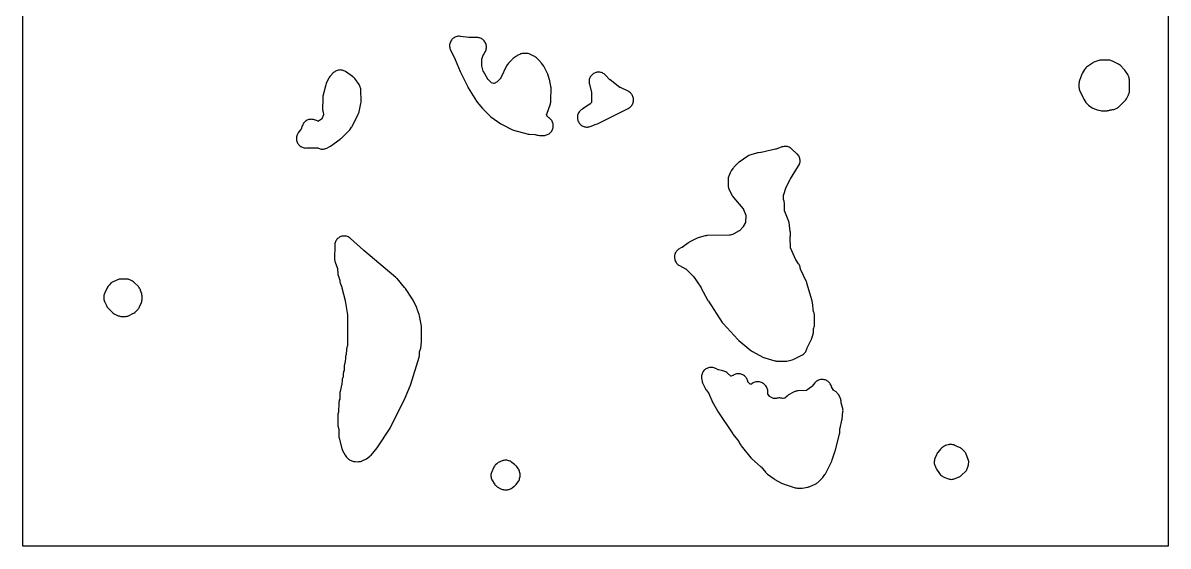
# Model space of a CAD drawing. Header units: millimetres. Extents: x 0 to 300, y 0 to 300.
# Drawn here: x 0 to 300, y 0 to 137 of the extents above; entities that cross this region are included whole.
import ezdxf

# ---------------------------------------------------------------- set-up
doc = ezdxf.new("R2010")
doc.units = ezdxf.units.MM
doc.layers.add('CUT', color=7, linetype='CONTINUOUS')

msp = doc.modelspace()

# ---------------------------------------------------------------- linework, layer by layer
at = {"layer": 'CUT'}
for points in [[(299.9605, 299.9971), (299.9634, 299.9386), (299.9634, 0.0614), (299.9605, 0.0029), (299.9021, 0), (0.0614, 0), (0.0029, 0.0029), (0, 0.0614), (0, 299.9386), (0.0029, 299.9971), (0.0614, 300), (299.9021, 300)], [(116.5182, 120.1907), (116.6342, 119.9832), (118.8207, 116.4741), (119.0109, 116.2091), (120.3738, 114.5504), (120.5606, 114.3472), (122.2876, 112.6641), (122.4324, 112.5336), (122.587, 112.4148), (125.1762, 110.58), (125.3354, 110.476), (125.5021, 110.3845), (128.0704, 109.0981), (128.2842, 109.0032), (128.506, 108.9288), (132.088, 107.9099), (132.3862, 107.8444), (132.6901, 107.8158), (134.0895, 107.77), (134.1093, 107.7688), (134.1498, 107.7634), (134.1896, 107.754), (134.2085, 107.748), (134.4622, 107.6604), (134.7265, 107.5851), (134.9976, 107.5393), (135.272, 107.5235), (136.4275, 107.5207), (136.6736, 107.5323), (136.9174, 107.568), (137.1565, 107.6275), (137.3885, 107.7103), (137.6113, 107.8155), (137.8226, 107.9421), (138.0205, 108.0889), (138.2029, 108.2545), (138.3682, 108.4372), (138.5147, 108.6354), (138.6409, 108.8469), (138.7457, 109.0699), (138.8281, 109.3021), (138.8872, 109.5413), (138.9225, 109.7851), (138.9336, 110.0312), (138.9204, 110.2772), (138.8831, 110.5208), (138.822, 110.7594), (138.7377, 110.9909), (138.631, 111.213), (138.5029, 111.4235), (138.3548, 111.6204), (138.188, 111.8017), (138.0042, 111.9658), (137.8051, 112.1109), (137.7757, 112.1302), (137.7608, 112.1416), (137.4003, 112.4309), (137.3854, 112.4435), (137.3569, 112.4715), (137.3413, 112.5084), (137.3351, 112.5269), (137.1886, 112.9998), (137.1836, 113.0175), (137.1759, 113.0543), (137.1855, 113.0907), (137.1915, 113.1081), (138.166, 115.7526), (138.2327, 115.9613), (138.2809, 116.1751), (138.3101, 116.3922), (138.3202, 116.6111), (138.3283, 119.9808), (138.3192, 120.1993), (138.2911, 120.4162), (138.0624, 121.7277), (138.0236, 121.9097), (137.9714, 122.0884), (137.4731, 123.5839), (137.3336, 123.9192), (136.6366, 125.3014), (136.5373, 125.4798), (136.4237, 125.6496), (135.835, 126.4562), (135.7038, 126.6209), (135.5592, 126.774), (134.5022, 127.8026), (134.2945, 127.9836), (134.0681, 128.1406), (133.8258, 128.2718), (132.7862, 128.7624), (132.5779, 128.8495), (132.3625, 128.9174), (132.1418, 128.9656), (131.9177, 128.9937), (131.692, 129.0015), (131.2156, 128.9963), (130.9923, 128.9838), (130.7709, 128.9515), (130.5534, 128.8995), (130.3414, 128.8283), (130.1366, 128.7384), (129.6135, 128.4803), (129.4334, 128.382), (129.2619, 128.2693), (128.537, 127.7489), (128.3707, 127.6186), (128.2161, 127.4747), (127.1773, 126.423), (126.9888, 126.209), (126.8259, 125.975), (126.6908, 125.7239), (125.2216, 122.5774), (125.2117, 122.5575), (125.1877, 122.5184), (125.1596, 122.4822), (125.1445, 122.4659), (124.3379, 121.6399), (124.3235, 121.6258), (124.2917, 121.5992), (124.2573, 121.576), (124.2398, 121.566), (123.4571, 121.1454), (123.4406, 121.1371), (123.4058, 121.1224), (123.3685, 121.1287), (123.3506, 121.133), (122.7573, 121.2906), (122.7374, 121.2965), (122.6974, 121.3118), (122.6642, 121.3388), (122.6491, 121.3532), (121.8339, 122.1729), (121.8222, 122.1852), (121.7995, 122.2122), (121.7793, 122.2412), (121.7707, 122.2553), (120.6057, 124.2627), (120.5964, 124.2796), (120.5799, 124.3158), (120.5669, 124.3535), (120.562, 124.3721), (120.2431, 125.7085), (120.2385, 125.7305), (120.2273, 125.8227), (120.2265, 125.8451), (120.2139, 127.3931), (120.2143, 127.4139), (120.2184, 127.4566), (120.2271, 127.4987), (120.2328, 127.5187), (120.5601, 128.5517), (120.5661, 128.569), (120.5809, 128.6041), (120.5989, 128.6378), (120.6084, 128.6528), (121.0123, 129.2633), (121.1379, 129.4751), (121.242, 129.6981), (121.3237, 129.9303), (121.3821, 130.1695), (121.4167, 130.4132), (121.4272, 130.6592), (121.4135, 130.9049), (121.3757, 131.1482), (121.3141, 131.3865), (121.2294, 131.6177), (121.1223, 131.8393), (120.994, 132.0494), (120.8456, 132.2459), (120.6786, 132.4267), (120.4947, 132.5903), (120.2955, 132.735), (120.0831, 132.8595), (119.8595, 132.9624), (119.6269, 133.0428), (119.3874, 133.1), (119.1435, 133.1333), (118.8975, 133.1425), (116.8812, 133.1185), (116.8761, 133.1185), (116.8005, 133.1231), (116.7828, 133.1253), (114.6039, 133.4369), (114.3575, 133.4598), (114.11, 133.4582), (113.8639, 133.4322), (113.6216, 133.3819), (113.3854, 133.3079), (113.1577, 133.2109), (112.9407, 133.0919), (112.7366, 132.952), (112.5472, 132.7927), (112.3746, 132.6153), (112.2203, 132.4218), (112.0859, 132.214), (111.9728, 131.9939), (111.8819, 131.7637), (111.8142, 131.5256), (111.7705, 131.282), (111.751, 131.0353), (111.756, 130.7879), (111.7854, 130.5421), (111.8391, 130.3005), (111.9163, 130.0654), (112.0164, 129.8391), (113.2053, 127.4745), (113.2275, 127.4279), (113.2478, 127.3805), (114.4979, 124.2651), (114.5803, 124.0815)], [(276.8004, 119.3794), (277.6887, 117.3527), (277.7817, 117.1628), (277.8904, 116.9815), (278.4589, 116.1181), (278.6005, 115.9241), (278.76, 115.7445), (278.9361, 115.5811), (279.1269, 115.4354), (280.0852, 114.7741), (280.2761, 114.6546), (280.477, 114.5529), (280.6862, 114.4696), (281.1899, 114.295), (281.4236, 114.2265), (282.259, 114.0254), (282.552, 113.973), (282.8492, 113.9559), (283.7144, 113.9576), (283.9669, 113.9709), (284.2168, 114.0096), (284.4615, 114.0734), (284.6985, 114.1616), (284.7407, 114.1798), (284.7566, 114.1862), (284.7903, 114.1974), (284.8251, 114.2025), (284.8424, 114.204), (285.2244, 114.227), (285.48, 114.2557), (285.7312, 114.3104), (285.9755, 114.3907), (286.2103, 114.4957), (286.5451, 114.6665), (286.7712, 114.7972), (286.9824, 114.9508), (287.1764, 115.1256), (288.6917, 116.6408), (288.8727, 116.8426), (289.0308, 117.0628), (289.1641, 117.2988), (289.599, 118.1766), (289.6915, 118.3871), (289.7642, 118.6051), (289.8166, 118.8288), (289.8483, 119.0565), (289.8589, 119.2861), (289.8593, 121.8117), (289.8459, 122.0705), (289.8058, 122.3265), (289.7394, 122.577), (289.6407, 122.884), (289.5309, 123.1658), (289.388, 123.4322), (288.8332, 124.331), (288.6646, 124.5713), (288.469, 124.7902), (287.4702, 125.7839), (287.2718, 125.9612), (287.0557, 126.1165), (286.8243, 126.248), (285.3901, 126.9645), (285.1796, 127.0578), (284.9615, 127.1313), (284.7375, 127.1845), (284.5095, 127.2168), (284.2796, 127.228), (282.6087, 127.2325), (282.3451, 127.2193), (282.0844, 127.1784), (281.8295, 127.1102), (280.7807, 126.7695), (280.55, 126.6818), (280.3291, 126.5717), (280.1201, 126.4403), (278.8091, 125.5232), (278.6042, 125.3634), (278.417, 125.1832), (278.2495, 124.9845), (278.1036, 124.7695), (277.5729, 123.893), (277.4697, 123.7048), (277.383, 123.5085), (276.9132, 122.3068), (276.8572, 122.1482), (276.7013, 121.6536), (276.6359, 121.4005), (276.5972, 121.142), (276.5858, 120.8808), (276.5902, 120.3618), (276.6051, 120.1095), (276.6454, 119.8599), (276.7107, 119.6157)], [(71.8225, 107.6259), (71.7457, 107.3972), (71.6913, 107.1621), (71.6598, 106.9228), (71.6516, 106.6817), (71.6666, 106.4408), (71.7048, 106.2025), (71.7657, 105.9691), (71.8489, 105.7425), (71.9536, 105.5251), (72.0787, 105.3188), (72.2232, 105.1254), (72.3856, 104.947), (72.5644, 104.785), (72.7581, 104.641), (72.9647, 104.5163), (73.1824, 104.4122), (73.4091, 104.3295), (73.6427, 104.269), (73.8811, 104.2314), (74.122, 104.2169), (74.3631, 104.2258), (74.5953, 104.2568), (74.6373, 104.2605), (74.6559, 104.2608), (77.1057, 104.2448), (77.1259, 104.2441), (77.1674, 104.2396), (77.2071, 104.2267), (77.2258, 104.219), (77.4183, 104.1339), (77.6491, 104.0453), (77.8874, 103.9799), (78.131, 103.9384), (78.3776, 103.9211), (78.6246, 103.9282), (78.8698, 103.9597), (79.1106, 104.0153), (79.3448, 104.0944), (79.57, 104.1962), (80.234, 104.5368), (80.5384, 104.7214), (83.1207, 106.5514), (83.2751, 106.6701), (83.4198, 106.8004), (85.342, 108.673), (85.4933, 108.8341), (85.6298, 109.0079), (86.1125, 109.6818), (86.2222, 109.8486), (86.3182, 110.0236), (87.8327, 113.0662), (87.9175, 113.2559), (87.9862, 113.452), (88.0384, 113.6531), (88.524, 115.9043), (88.5689, 116.1941), (88.5796, 116.4871), (88.5139, 119.4315), (88.4956, 119.6832), (88.4519, 119.9318), (88.3834, 120.1747), (88.2908, 120.4095), (88.175, 120.6338), (88.0371, 120.8452), (86.9166, 122.3876), (86.7372, 122.607), (86.5342, 122.8048), (86.3102, 122.9783), (84.5256, 124.205), (84.3115, 124.3369), (84.0852, 124.4465), (83.8491, 124.5329), (83.6054, 124.5951), (83.3568, 124.6325), (83.1056, 124.6448), (82.8545, 124.6318), (82.606, 124.5936), (82.3625, 124.5306), (82.1266, 124.4435), (81.9007, 124.3332), (81.687, 124.2007), (81.4877, 124.0474), (81.3047, 123.8748), (80.5559, 123.0937), (80.3958, 122.9094), (80.2544, 122.7104), (80.1331, 122.4986), (79.5387, 121.3318), (79.4231, 121.0684), (79.3385, 120.7936), (78.6019, 117.7964), (78.5484, 117.5054), (78.5297, 117.2102), (78.5174, 114.272), (78.5276, 114.0356), (78.5601, 113.8013), (78.6147, 113.571), (78.7719, 113.0239), (78.7768, 113.0052), (78.7839, 112.9663), (78.7718, 112.9286), (78.7646, 112.9107), (78.3146, 111.8714), (78.307, 111.8548), (78.2889, 111.8217), (78.2603, 111.7978), (78.2453, 111.7869), (77.4295, 111.2221), (77.4136, 111.2116), (77.3796, 111.1927), (77.3422, 111.2033), (77.3243, 111.2099), (76.6069, 111.4917), (76.5237, 111.5267), (76.5231, 111.5251), (76.3442, 111.5953), (76.1105, 111.6617), (75.8714, 111.705), (75.6293, 111.725), (75.3864, 111.7214), (75.1449, 111.6941), (74.9073, 111.6436), (74.6757, 111.5703), (74.4522, 111.4748), (74.2391, 111.3581), (74.0384, 111.2212), (73.8519, 111.0655), (73.6813, 110.8925), (73.5284, 110.7037), (73.3946, 110.5009), (73.281, 110.2861), (73.1888, 110.0613), (72.8619, 109.1385), (72.8556, 109.1219), (72.8403, 109.0886), (72.8195, 109.0588), (72.8083, 109.0448), (72.2881, 108.4256), (72.1163, 108.1954), (71.9721, 107.9471), (71.921, 107.8462)], [(145.8529, 113.8488), (145.7022, 113.6579), (145.5708, 113.4533), (145.4599, 113.2369), (145.3706, 113.0107), (145.3036, 112.7769), (145.2597, 112.5377), (145.2392, 112.2954), (145.2424, 112.0522), (145.2692, 111.8105), (145.3194, 111.5725), (145.3924, 111.3406), (145.4876, 111.1168), (145.6041, 110.9033), (145.7408, 110.7022), (145.8964, 110.5153), (146.0694, 110.3444), (146.2582, 110.1911), (146.461, 110.0569), (146.6759, 109.9431), (146.9009, 109.8506), (147.1337, 109.7804), (147.3723, 109.7332), (147.6143, 109.7094), (147.8575, 109.7093), (148.0995, 109.7327), (148.3382, 109.7796), (148.5711, 109.8494), (150.1981, 110.4247), (150.4812, 110.5449), (158.5724, 114.5836), (158.7851, 114.7031), (158.9851, 114.8427), (159.1706, 115.0011), (159.3397, 115.1769), (159.4909, 115.3683), (159.6227, 115.5736), (159.7339, 115.7907), (159.8234, 116.0176), (159.8904, 116.2521), (159.9342, 116.4921), (159.9544, 116.7352), (159.9508, 116.9791), (159.9235, 117.2215), (159.8727, 117.4601), (159.7988, 117.6926), (159.7027, 117.9168), (159.5851, 118.1305), (159.4473, 118.3318), (159.2905, 118.5187), (159.1163, 118.6894), (158.9263, 118.8423), (158.7222, 118.976), (158.5061, 119.0891), (156.4933, 120.0209), (156.4739, 120.0305), (156.3974, 120.0767), (156.3799, 120.0893), (153.832, 122.0303), (153.8278, 122.0335), (153.7698, 122.085), (153.7568, 122.098), (152.6052, 123.305), (152.4279, 123.4735), (152.235, 123.6238), (152.0283, 123.7546), (151.8099, 123.8645), (151.5818, 123.9526), (151.3461, 124.018), (151.1052, 124.0601), (150.8613, 124.0784), (150.6168, 124.0727), (150.374, 124.0433), (150.1353, 123.9902), (149.9029, 123.9141), (149.679, 123.8156), (149.4659, 123.6957), (149.2655, 123.5556), (149.0797, 123.3966), (148.9103, 123.2201), (148.759, 123.028), (148.6272, 122.822), (148.5162, 122.6041), (148.4269, 122.3764), (148.3604, 122.1411), (148.3171, 121.9004), (148.2976, 121.6566), (148.302, 121.4121), (148.3303, 121.1692), (148.3821, 120.9302), (148.9597, 118.7816), (148.964, 118.764), (148.9704, 118.7269), (148.9734, 118.6892), (148.9736, 118.6716), (148.9446, 116.2441), (148.9439, 116.2251), (148.9397, 116.1863), (148.9179, 116.154), (148.9061, 116.139), (148.5856, 115.7504), (148.5728, 115.7357), (148.5443, 115.7072), (148.513, 115.6817), (148.497, 115.6705), (146.7883, 114.5371), (146.7255, 114.498), (146.6603, 114.4629), (146.6172, 114.4412), (146.4053, 114.3218), (146.2061, 114.1823), (146.0214, 114.0242)], [(171.389, 77.4152), (171.2267, 77.2332), (171.0829, 77.0363), (170.959, 76.8263), (170.8561, 76.6052), (170.7753, 76.3751), (170.7172, 76.1383), (170.6825, 75.8969), (170.6715, 75.6533), (170.6842, 75.4098), (170.7207, 75.1687), (170.7804, 74.9323), (170.8629, 74.7028), (170.9673, 74.4825), (171.0927, 74.2734), (171.2379, 74.0775), (171.4015, 73.8966), (171.582, 73.7326), (171.7775, 73.5869), (171.9863, 73.461), (173.5427, 72.623), (173.5587, 72.6139), (173.5905, 72.5928), (173.6201, 72.5689), (173.6336, 72.5563), (175.5582, 70.68), (175.5718, 70.6661), (175.6237, 70.6045), (175.6351, 70.5888), (177.5347, 67.8262), (177.5711, 67.77), (177.6044, 67.7119), (179.4269, 64.3189), (179.537, 64.1336), (183.1851, 58.5552), (183.3048, 58.3877), (183.4379, 58.2306), (187.27, 54.0666), (187.5252, 53.8257), (190.6928, 51.2306), (190.8763, 51.0938), (191.0715, 50.9744), (193.8075, 49.468), (194.0639, 49.3453), (194.3326, 49.2525), (196.9586, 48.5095), (197.1835, 48.4569), (197.4124, 48.4254), (197.6432, 48.415), (199.8625, 48.4185), (200.1358, 48.434), (200.4057, 48.4791), (201.1777, 48.6523), (201.461, 48.7336), (201.7327, 48.8477), (204.0288, 49.9754), (204.2431, 50.0941), (204.4448, 50.2331), (204.6319, 50.3912), (204.8026, 50.5668), (204.9553, 50.7583), (205.0886, 50.9638), (205.2011, 51.1814), (205.2917, 51.409), (205.3597, 51.6443), (205.3868, 51.7909), (205.4082, 51.895), (205.4219, 51.929), (205.4298, 51.9454), (206.3737, 53.7868), (206.4539, 53.9592), (206.5208, 54.1371), (206.9597, 55.4546), (207.0225, 55.6771), (207.0645, 55.9044), (207.0854, 56.1346), (207.121, 56.9425), (207.1222, 56.9604), (207.1272, 56.9974), (207.1356, 57.0339), (207.1407, 57.0506), (207.2514, 57.389), (207.3203, 57.6445), (207.3618, 57.9058), (207.3754, 58.1701), (207.3725, 60.1784), (207.3626, 60.3972), (207.3336, 60.6143), (207.2857, 60.8281), (207.2192, 61.0368), (207.1557, 61.2098), (207.1486, 61.2309), (207.1267, 61.3202), (207.1233, 61.3422), (206.808, 63.7883), (206.7752, 63.9822), (206.7273, 64.173), (205.3638, 68.8169), (205.304, 68.9954), (205.2309, 69.1689), (203.6894, 72.4757), (203.6816, 72.4936), (203.6682, 72.5317), (203.6586, 72.5709), (203.6554, 72.5902), (203.6215, 72.8302), (203.5766, 73.0657), (203.5094, 73.2957), (203.4205, 73.5182), (203.3107, 73.7312), (203.1809, 73.9327), (202.5079, 74.8757), (202.497, 74.8917), (202.4572, 74.9609), (202.4488, 74.9783), (201.048, 78.0681), (201.0402, 78.0866), (201.027, 78.1259), (201.022, 78.1669), (201.0211, 78.187), (200.9713, 80.7433), (200.9714, 80.7621), (200.9743, 80.8008), (200.9809, 80.8391), (200.9854, 80.8574), (201.0125, 80.9572), (201.0651, 81.1971), (201.0939, 81.441), (201.0986, 81.6866), (201.0792, 81.9315), (201.0359, 82.1732), (201.0093, 82.2673), (200.9835, 82.3789), (200.9805, 82.398), (200.6758, 84.7347), (200.635, 84.9639), (200.573, 85.1882), (200.4905, 85.4059), (199.55, 87.5752), (199.5429, 87.5928), (199.5308, 87.6301), (199.5261, 87.669), (199.5251, 87.688), (199.4797, 89.5076), (199.4797, 89.5088), (199.4768, 89.6228), (199.4667, 89.762), (199.4601, 89.8548), (199.4601, 89.855), (199.46, 89.8552), (199.4345, 90.0083), (199.4218, 90.0849), (199.4217, 90.085), (199.4217, 90.0851), (199.3622, 90.3104), (199.2299, 90.7305), (199.2215, 90.7572), (199.2166, 90.7741), (199.2088, 90.8095), (199.2074, 90.8454), (199.2079, 90.8631), (199.26, 91.9253), (199.2613, 91.9434), (199.2666, 91.9807), (199.2754, 92.0176), (199.2806, 92.0344), (199.8417, 93.7045), (199.8709, 93.7825), (199.9053, 93.8583), (201.0037, 96.0735), (201.0337, 96.1303), (201.0667, 96.1855), (203.1745, 99.5076), (203.3417, 99.8176), (203.3535, 99.8436), (203.4427, 100.0697), (203.5095, 100.3033), (203.5533, 100.5423), (203.5737, 100.7844), (203.5705, 101.0274), (203.5437, 101.2689), (203.4936, 101.5067), (203.4207, 101.7385), (203.3256, 101.9621), (203.2092, 102.1754), (203.0727, 102.3764), (202.9173, 102.5633), (202.7445, 102.7341), (201.3302, 104.0026), (201.1392, 104.1576), (200.9338, 104.2932), (200.7161, 104.4079), (200.4882, 104.5007), (200.2523, 104.5705), (200.0106, 104.6169), (199.7656, 104.6393), (199.5195, 104.6375), (199.2748, 104.6115), (199.0338, 104.5615), (198.799, 104.4881), (197.2879, 103.933), (197.2148, 103.9088), (197.1404, 103.8892), (193.3649, 103.0202), (193.348, 103.0167), (193.2775, 103.0068), (193.2603, 103.0055), (192.6766, 102.9744), (192.3949, 102.9434), (192.1184, 102.8806), (190.6472, 102.4575), (190.3922, 102.369), (190.1482, 102.2535), (189.918, 102.1123), (187.6489, 100.5461), (187.4684, 100.409), (187.301, 100.2561), (186.2339, 99.1887), (186.0959, 99.0389), (185.9706, 98.8783), (185.5144, 98.2423), (185.3991, 98.0665), (185.299, 97.8816), (185.2149, 97.6889), (184.8985, 96.8729), (184.8235, 96.6485), (184.77, 96.418), (184.7386, 96.1835), (184.7295, 95.9471), (184.7436, 94.3466), (184.7557, 94.1213), (184.756, 94.1192), (184.7561, 94.1172), (184.7669, 94.0442), (184.7881, 93.898), (184.7891, 93.894), (184.7897, 93.8899), (184.8103, 93.8054), (184.8406, 93.6786), (184.8426, 93.6727), (184.844, 93.6667), (184.8737, 93.5803), (184.9125, 93.4648), (184.9159, 93.4571), (184.9186, 93.4494), (184.9567, 93.3646), (185.0035, 93.2583), (185.0091, 93.2471), (185.0184, 93.2285), (185.7643, 91.7545), (185.8653, 91.5816), (185.9158, 91.4952), (185.9158, 91.4951), (186.0973, 91.2558), (188.6618, 88.2656), (188.6756, 88.2485), (188.7013, 88.2108), (188.7225, 88.1705), (188.7312, 88.1503), (189.323, 86.6455), (189.3298, 86.6267), (189.3409, 86.5871), (189.3439, 86.546), (189.3438, 86.526), (189.2946, 84.852), (189.2937, 84.8343), (189.2894, 84.7979), (189.2754, 84.7639), (189.2678, 84.7484), (188.7035, 83.6594), (188.6944, 83.6427), (188.6732, 83.6098), (188.6489, 83.5791), (188.6361, 83.5651), (187.6772, 82.5658), (187.6635, 82.5523), (187.6333, 82.5264), (187.6008, 82.5035), (187.5842, 82.4936), (186.253, 81.7407), (186.2346, 81.731), (186.1555, 81.6966), (186.1358, 81.6898), (185.2248, 81.403), (185.2063, 81.3976), (185.1674, 81.3894), (185.1278, 81.385), (185.1086, 81.3843), (179.3456, 81.3051), (179.1394, 81.2938), (178.9349, 81.2655), (178.7335, 81.2204), (177.094, 80.7816), (176.8505, 80.7028), (176.6163, 80.5996), (174.7018, 79.6357), (174.5076, 79.5269), (174.3238, 79.4011), (172.755, 78.2219), (172.7354, 78.2081), (172.6497, 78.1585), (172.628, 78.1485), (172.19, 77.9615), (171.9707, 77.855), (171.7628, 77.7276), (171.5683, 77.5805)], [(82.4543, 71.4094), (82.4825, 71.1437), (82.5388, 70.8826), (82.6227, 70.629), (82.9533, 69.7837), (82.9594, 69.7669), (82.9699, 69.7305), (82.977, 69.6931), (82.9791, 69.6758), (83.0101, 69.3523), (83.043, 69.1218), (83.0973, 68.8953), (83.1724, 68.6749), (83.5198, 67.7925), (83.5463, 67.7181), (83.5679, 67.6422), (84.405, 64.291), (84.4164, 64.2413), (84.4256, 64.1911), (85.0106, 60.5833), (85.0113, 60.5779), (85.018, 60.4979), (85.0184, 60.4791), (84.9884, 52.4194), (84.9878, 52.3979), (84.9826, 52.3531), (84.9726, 52.3092), (84.9661, 52.2887), (84.8873, 52.0631), (84.8172, 51.8245), (84.7711, 51.5801), (84.7496, 51.3323), (84.7111, 50.2939), (84.71, 50.276), (84.7051, 50.2388), (84.6937, 50.2034), (84.6869, 50.1866), (84.6612, 50.1267), (84.5796, 49.9097), (84.5186, 49.686), (84.4785, 49.4577), (84.4598, 49.2266), (84.4279, 48.3074), (84.4269, 48.2893), (84.4221, 48.2519), (84.4104, 48.2159), (84.4037, 48.1991), (84.3807, 48.1459), (84.2984, 47.9269), (84.2369, 47.7011), (84.1968, 47.4706), (84.1784, 47.2374), (84.1393, 46.0117), (84.1382, 45.9928), (84.1331, 45.9535), (84.1205, 45.916), (84.1132, 45.8986), (84.1044, 45.879), (84.018, 45.659), (83.9528, 45.4319), (83.9093, 45.1996), (83.8879, 44.9643), (83.8597, 44.3124), (83.8585, 44.2944), (83.8534, 44.2571), (83.8417, 44.2218), (83.8348, 44.2049), (83.8085, 44.1449), (83.7257, 43.9293), (83.6632, 43.707), (83.6214, 43.4799), (83.6008, 43.2499), (83.5722, 42.5866), (83.571, 42.5688), (83.561, 42.4948), (83.5574, 42.4774), (83.099, 40.4778), (83.0557, 40.2342), (83.0367, 39.9876), (82.999, 38.6126), (82.998, 38.5935), (82.993, 38.5538), (82.9842, 38.5148), (82.9786, 38.4966), (82.8706, 38.1723), (82.8025, 37.927), (82.7598, 37.676), (82.7428, 37.422), (82.7072, 35.1808), (82.7064, 35.1612), (82.7017, 35.1205), (82.6928, 35.0804), (82.6872, 35.0617), (82.5888, 34.7623), (82.5199, 34.5085), (82.4781, 34.249), (82.4638, 33.9865), (82.4597, 31.9366), (82.4713, 31.6912), (82.5069, 31.4482), (82.5662, 31.2098), (82.6934, 30.788), (82.6981, 30.771), (82.7056, 30.7346), (82.7097, 30.6975), (82.7104, 30.6804), (82.7489, 28.8285), (82.7733, 28.5283), (82.8337, 28.2332), (83.554, 25.5458), (83.6406, 25.2822), (83.7559, 25.0298), (84.4241, 23.7588), (84.5598, 23.531), (84.7188, 23.3188), (84.8993, 23.1247), (85.0717, 22.9581), (85.2582, 22.7949), (85.46, 22.6509), (85.675, 22.5276), (85.9704, 22.3772), (86.1778, 22.2832), (86.3928, 22.2085), (86.6138, 22.1537), (86.8388, 22.1192), (87.066, 22.1053), (87.7322, 22.095), (87.971, 22.1027), (88.208, 22.1331), (88.4409, 22.1861), (88.6678, 22.2611), (89.4042, 22.5441), (89.6108, 22.6344), (89.8085, 22.7429), (89.9955, 22.8688), (90.77, 23.4425), (90.9887, 23.6247), (91.1853, 23.8306), (92.8155, 25.7451), (93.008, 26.0032), (96.0174, 30.632), (96.1571, 30.8759), (100.0542, 38.6632), (100.1262, 38.8206), (101.5039, 42.1275), (101.5859, 42.3547), (103.7606, 49.4335), (103.8141, 49.6382), (103.8501, 49.8468), (103.8684, 50.0576), (103.9044, 50.8738), (103.9056, 50.8917), (103.9107, 50.929), (103.9224, 50.9643), (103.9293, 50.9811), (104.0018, 51.1467), (104.0853, 51.3644), (104.1481, 51.5889), (104.1898, 51.8183), (104.4054, 53.4305), (104.4274, 53.7785), (104.4049, 57.1626), (104.3941, 57.3794), (104.3644, 57.5945), (103.8788, 60.2574), (103.7894, 60.6043), (103.3101, 62.0327), (103.1791, 62.3493), (102.181, 64.3589), (102.0394, 64.6073), (100.1983, 67.4458), (99.9947, 67.7174), (97.9958, 70.037), (97.8593, 70.1832), (97.7115, 70.318), (89.2801, 77.4119), (89.2684, 77.422), (89.243, 77.4445), (85.8416, 80.5321), (85.6486, 80.6905), (85.4407, 80.8288), (85.22, 80.9457), (84.9888, 81.0401), (84.7493, 81.1108), (84.504, 81.1574), (84.2553, 81.1792), (84.0056, 81.1761), (83.7574, 81.1482), (83.5133, 81.0956), (83.2757, 81.0189), (83.0469, 80.9189), (82.8292, 80.7965), (82.6248, 80.6531), (82.4357, 80.4899), (82.2638, 80.3088), (82.1109, 80.1114), (81.9785, 79.8997), (81.8678, 79.6758), (81.78, 79.4421), (81.7159, 79.2007), (81.6763, 78.9542), (81.6614, 78.7049), (81.6279, 75.2025), (81.6356, 74.9805), (81.663, 74.7601), (81.7099, 74.543), (81.7759, 74.3309), (82.3707, 72.6805), (82.3767, 72.6624), (82.3865, 72.6237), (82.3925, 72.5842), (82.394, 72.5652)], [(21.3932, 64.0692), (21.8718, 62.9561), (21.9745, 62.7451), (22.0965, 62.5447), (22.2368, 62.3566), (22.3941, 62.1824), (23.253, 61.3172), (23.4514, 61.1377), (23.6678, 60.9804), (23.8998, 60.8471), (24.7739, 60.4054), (24.9841, 60.3111), (25.2021, 60.2365), (25.426, 60.1824), (25.6539, 60.149), (25.8839, 60.1368), (26.7533, 60.1307), (26.9851, 60.1399), (27.2149, 60.1704), (27.441, 60.2222), (27.6613, 60.2947), (27.8739, 60.3872), (28.8139, 60.8494), (29.0524, 60.9834), (29.2748, 61.1426), (29.4785, 61.3251), (30.0002, 61.8468), (30.1589, 62.0212), (30.3005, 62.2099), (30.4237, 62.411), (30.5273, 62.6229), (31.0356, 63.799), (31.1228, 64.032), (31.1864, 64.2726), (31.2258, 64.5183), (31.2405, 64.7667), (31.2454, 65.2727), (31.2334, 65.5428), (31.1923, 65.8099), (31.1226, 66.0711), (30.8416, 66.9334), (30.759, 67.1518), (30.6563, 67.3616), (30.5345, 67.561), (30.3946, 67.748), (30.2378, 67.9212), (29.1697, 68.996), (28.9666, 69.1791), (28.7448, 69.3389), (28.5069, 69.4736), (28.1857, 69.6328), (27.9763, 69.7249), (27.7593, 69.7975), (27.5366, 69.85), (27.31, 69.8819), (27.0815, 69.8929), (25.6713, 69.8964), (25.4459, 69.8868), (25.2223, 69.8569), (25.0024, 69.807), (24.7878, 69.7374), (24.5803, 69.6488), (23.6346, 69.1934), (23.3936, 69.0605), (23.1687, 68.902), (22.9626, 68.7196), (22.6719, 68.4325), (22.4903, 68.2326), (22.3313, 68.0143), (22.1968, 67.7802), (21.4589, 66.318), (21.3648, 66.1081), (21.2904, 65.8904), (21.2364, 65.6668), (21.2031, 65.4392), (21.1909, 65.2094), (21.1899, 65.0745), (21.2014, 64.8166), (21.2394, 64.5613), (21.3036, 64.3112)], [(177.8208, 43.6649), (177.8541, 43.5231), (177.8573, 43.5017), (177.8929, 43.2052), (177.9285, 42.9893), (177.9828, 42.7773), (178.0555, 42.5709), (178.1459, 42.3716), (178.6749, 41.3298), (178.811, 41.0944), (178.9719, 40.8751), (179.53, 40.1955), (179.5408, 40.1817), (179.5617, 40.1509), (179.5798, 40.1183), (179.5871, 40.1028), (180.7427, 37.483), (180.8598, 37.2509), (181.9218, 35.394), (182.0139, 35.2452), (185.9241, 29.399), (186.0431, 29.2358), (187.4918, 27.4084), (187.5036, 27.3927), (187.548, 27.3234), (187.5574, 27.3061), (187.8842, 26.6617), (188.0198, 26.4268), (188.1801, 26.2079), (190.7019, 23.1305), (190.8314, 22.9844), (190.972, 22.8489), (193.2219, 20.8434), (193.283, 20.7849), (193.34, 20.7223), (194.5787, 19.261), (194.7183, 19.1095), (194.8698, 18.97), (195.0322, 18.8435), (196.7956, 17.5835), (196.9981, 17.453), (198.7017, 16.4684), (198.9326, 16.3505), (199.1745, 16.2571), (202.0418, 15.3179), (202.2776, 15.2533), (202.5185, 15.212), (202.7624, 15.1944), (203.6732, 15.1734), (203.8972, 15.1783), (204.1198, 15.2032), (205.5585, 15.4299), (205.7658, 15.4716), (205.9688, 15.5306), (206.1662, 15.6067), (207.4908, 16.1826), (207.6937, 16.2819), (207.8868, 16.3991), (208.0685, 16.5333), (208.2374, 16.6834), (209.2419, 17.6606), (209.3863, 17.8134), (209.5173, 17.9778), (210.089, 18.7604), (210.2047, 18.9335), (210.3057, 19.1158), (211.871, 22.2418), (212.0074, 22.571), (212.787, 24.9114), (212.8408, 25.0964), (213.9066, 29.3697), (213.9549, 29.6154), (213.9785, 29.8647), (214.0175, 30.7494), (214.0186, 30.7672), (214.0287, 30.8411), (214.0323, 30.8585), (214.5148, 32.9569), (214.5622, 33.2327), (214.7949, 35.2642), (214.8109, 35.5154), (214.8015, 35.767), (214.767, 36.0163), (214.7075, 36.2609), (214.3418, 37.4915), (214.3361, 37.5128), (214.3199, 37.6035), (214.3179, 37.6254), (214.2984, 37.9319), (214.2723, 38.1665), (214.2242, 38.3975), (214.1545, 38.6229), (214.0639, 38.8408), (213.9532, 39.0492), (213.5958, 39.6511), (213.4688, 39.8442), (213.3244, 40.0248), (213.1639, 40.1912), (212.9888, 40.3421), (212.4503, 40.7644), (212.4339, 40.778), (212.4021, 40.8091), (212.3739, 40.8435), (212.3618, 40.861), (211.7998, 41.7228), (211.7892, 41.7401), (211.7698, 41.778), (211.7659, 41.7881), (211.6968, 42.0014), (211.5974, 42.2285), (211.4761, 42.4446), (211.3339, 42.6476), (211.1723, 42.8355), (210.993, 43.0066), (210.7975, 43.159), (210.588, 43.2913), (210.3664, 43.4022), (210.1348, 43.4907), (209.8957, 43.5557), (209.6513, 43.5968), (209.404, 43.6135), (209.1563, 43.6056), (208.9106, 43.5732), (208.6693, 43.5167), (208.4347, 43.4365), (208.2093, 43.3335), (207.9952, 43.2087), (207.7945, 43.0633), (207.6091, 42.8988), (207.441, 42.7167), (206.6988, 41.8283), (206.6841, 41.8116), (206.6163, 41.7471), (206.5989, 41.7332), (205.3748, 40.8099), (205.3597, 40.7991), (205.3266, 40.7788), (205.2884, 40.7724), (205.2698, 40.7707), (202.919, 40.6085), (202.6965, 40.5831), (202.4771, 40.5379), (202.2627, 40.4732), (202.055, 40.3896), (201.8555, 40.2878), (200.5713, 39.5577), (200.3699, 39.4301), (200.1815, 39.2838), (199.5692, 38.7599), (199.5555, 38.7487), (199.5253, 38.7273), (199.4902, 38.7148), (199.4736, 38.7101), (199.1798, 38.6347), (199.1611, 38.6304), (199.1215, 38.6243), (199.0819, 38.6301), (199.0631, 38.6343), (198.7478, 38.7129), (198.489, 38.7631), (198.2263, 38.7857), (197.9627, 38.7806), (197.7011, 38.7477), (197.4444, 38.6875), (197.33, 38.6542), (197.2953, 38.6506), (197.2779, 38.65), (196.6746, 38.6423), (196.6557, 38.6425), (196.6164, 38.6459), (196.5797, 38.6604), (196.5627, 38.6686), (195.7016, 39.1113), (195.6833, 39.1213), (195.647, 39.1452), (195.6166, 39.1764), (195.6033, 39.1924), (195.1298, 39.7947), (195.1185, 39.8098), (195.0974, 39.8429), (195.1011, 39.8713), (195.1347, 40.0591), (195.1539, 40.3085), (195.1481, 40.5585), (195.1174, 40.8067), (195.062, 41.0506), (194.9825, 41.2877), (194.8798, 41.5158), (194.7547, 41.7324), (194.6087, 41.9354), (194.4431, 42.1228), (194.2596, 42.2927), (194.0847, 42.4392), (193.8844, 42.5904), (193.6699, 42.7208), (193.4435, 42.829), (193.2073, 42.914), (192.9638, 42.9749), (192.7155, 43.0111), (192.4647, 43.0222), (192.2141, 43.008), (191.9662, 42.9689), (191.7235, 42.905), (191.4884, 42.8172), (191.2633, 42.7062), (191.0504, 42.5732), (190.8555, 42.4223), (190.8218, 42.3974), (190.783, 42.3954), (190.7643, 42.3958), (190.5304, 42.4064), (190.5108, 42.4078), (190.4704, 42.4138), (190.4381, 42.4388), (190.4235, 42.452), (189.9459, 42.9064), (189.9322, 42.9201), (189.9059, 42.9507), (189.8804, 43.0733), (189.8803, 43.0733), (189.8611, 43.1803), (189.7954, 43.4134), (189.7075, 43.639), (189.5981, 43.855), (189.4684, 44.0594), (189.3195, 44.2504), (189.1529, 44.426), (188.97, 44.5847), (188.7726, 44.7249), (188.5626, 44.8454), (188.3419, 44.945), (188.1127, 45.0229), (187.8769, 45.0781), (187.637, 45.1103), (187.395, 45.1192), (187.1533, 45.1045), (186.9142, 45.0666), (186.6799, 45.0058), (186.4525, 44.9225), (186.2343, 44.8176), (186.0272, 44.6922), (185.9991, 44.6732), (185.961, 44.653), (185.9423, 44.6449), (185.559, 44.4913), (185.541, 44.4846), (185.503, 44.4737), (185.471, 44.4969), (185.4563, 44.5094), (184.5627, 45.3087), (184.3531, 45.4768), (184.1267, 45.6214), (183.8861, 45.7409), (183.6341, 45.8339), (183.3735, 45.8993), (182.1957, 46.1284), (182.1795, 46.132), (182.1459, 46.1415), (182.1162, 46.1528), (182.094, 46.1628), (181.4722, 46.4612), (181.3905, 46.5028), (181.3898, 46.5014), (181.2164, 46.5848), (180.9903, 46.6678), (180.7573, 46.7286), (180.5195, 46.7667), (180.2792, 46.7818), (180.0385, 46.7737), (179.7997, 46.7425), (179.565, 46.6884), (179.3366, 46.612), (179.1166, 46.514), (178.9071, 46.3952), (178.71, 46.2569), (178.5271, 46.1002), (178.3601, 45.9267), (178.2106, 45.7379), (178.0799, 45.5356), (177.9693, 45.3216), (177.8799, 45.098), (177.8123, 44.8669), (177.7673, 44.6303), (177.7453, 44.3905), (177.7465, 44.1496), (177.7708, 43.91), (177.8123, 43.7028), (177.8119, 43.7028), (177.8146, 43.6913), (177.8181, 43.6739)], [(238.7125, 21.9164), (238.7331, 21.6546), (238.7811, 21.3963), (238.8559, 21.1445), (239.0104, 20.7097), (239.092, 20.5081), (239.1909, 20.3145), (239.3061, 20.1301), (240.0818, 19.0021), (240.2505, 18.7837), (240.4422, 18.5852), (240.6547, 18.4091), (240.8405, 18.2716), (241.0541, 18.1298), (241.2811, 18.0107), (241.5191, 17.9155), (242.4155, 17.6091), (242.6681, 17.5374), (242.9269, 17.4925), (243.1889, 17.475), (243.4513, 17.4851), (243.7112, 17.5227), (243.9657, 17.5873), (244.212, 17.6783), (245.2111, 18.1081), (245.4187, 18.209), (245.6161, 18.3286), (245.8016, 18.4659), (245.9736, 18.6197), (246.813, 19.4429), (246.9726, 19.6148), (247.1154, 19.8009), (247.24, 19.9995), (247.2671, 20.0475), (247.3679, 20.2466), (247.4507, 20.4539), (247.5146, 20.6677), (247.6662, 21.2725), (247.7223, 21.5732), (247.7413, 21.8785), (247.7413, 21.9268), (247.7287, 22.1794), (247.6907, 22.4294), (247.6276, 22.6742), (247.5401, 22.9115), (247.0403, 24.0808), (246.9406, 24.2872), (246.8225, 24.4836), (246.6868, 24.6684), (246.5348, 24.84), (246.1161, 25.2711), (245.9447, 25.4317), (245.759, 25.5755), (245.5606, 25.7013), (245.3513, 25.8079), (244.0947, 26.3751), (243.8539, 26.4691), (243.6047, 26.5378), (243.3497, 26.5803), (243.0917, 26.5963), (243.038, 26.5969), (242.8228, 26.5898), (242.609, 26.5642), (242.3982, 26.5204), (241.897, 26.3933), (241.631, 26.3098), (241.3759, 26.1973), (241.135, 26.057), (240.9209, 25.9159), (240.7005, 25.7524), (240.4992, 25.5658), (240.3197, 25.3583), (239.6339, 24.4716), (239.5072, 24.292), (239.3968, 24.102), (239.3035, 23.9029), (238.9036, 22.9423), (238.8155, 22.6948), (238.7539, 22.4394), (238.7194, 22.179)], [(122.5845, 18.5197), (122.5894, 18.2732), (122.6186, 18.0284), (122.6717, 17.7877), (122.7483, 17.5533), (122.8477, 17.3277), (122.9687, 17.1129), (123.4465, 16.3553), (123.5781, 16.1665), (123.7265, 15.9905), (123.8905, 15.829), (124.0686, 15.6832), (124.2594, 15.5544), (124.9779, 15.1162), (125.1833, 15.0038), (125.3983, 14.9111), (125.621, 14.8389), (125.8587, 14.774), (126.1208, 14.7173), (126.3875, 14.689), (126.6557, 14.6895), (126.9223, 14.7187), (127.1842, 14.7762), (127.2921, 14.8061), (127.5137, 14.8787), (127.7276, 14.9717), (127.9319, 15.0842), (128.1248, 15.2152), (128.7022, 15.6481), (128.8777, 15.7926), (129.0394, 15.9524), (129.1858, 16.1263), (129.6736, 16.7619), (129.8202, 16.9747), (129.944, 17.2016), (130.0437, 17.4401), (130.1182, 17.6875), (130.1854, 17.9611), (130.2317, 18.198), (130.2548, 18.4384), (130.2546, 18.6798), (130.2312, 18.9201), (130.1847, 19.157), (130.115, 19.4393), (130.0427, 19.6793), (129.9469, 19.9108), (129.8283, 20.1316), (129.6882, 20.3394), (129.277, 20.8879), (129.1325, 21.0634), (128.9727, 21.2251), (128.7988, 21.3715), (128.0823, 21.9214), (127.8519, 22.0787), (127.6054, 22.2093), (127.3459, 22.3116), (127.2184, 22.3538), (126.9825, 22.4192), (126.7414, 22.4613), (126.4973, 22.4796), (126.2525, 22.4739), (126.0095, 22.4443), (125.7706, 22.3911), (125.538, 22.3148), (124.948, 22.0887), (124.7182, 21.9871), (124.4998, 21.863), (124.2949, 21.7175), (124.1057, 21.5523), (123.8059, 21.2626), (123.6437, 21.0904), (123.4985, 20.9036), (123.3717, 20.7038), (123.2643, 20.493), (122.8047, 19.4748), (122.7145, 19.2453), (122.6473, 19.0081), (122.6038, 18.7655)]]:
    msp.add_lwpolyline(points, close=True, dxfattribs=at)

doc.saveas('drawing.dxf')
